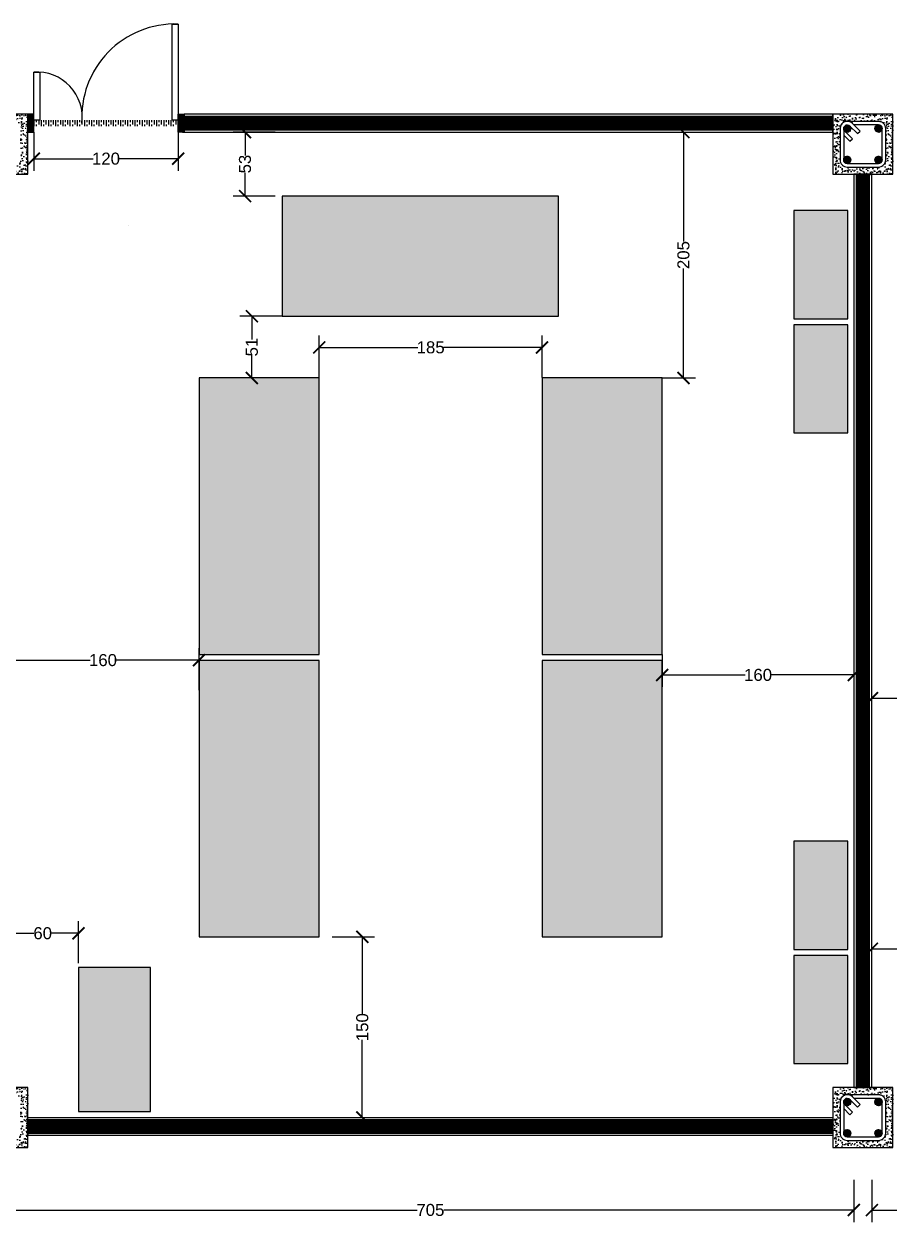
# Model space of a CAD drawing. Header units: centimetres. Extents: x 195 to 3171, y 201 to 1203.
# Drawn here: x 961 to 1681, y 201 to 1198 of the extents above; entities that cross this region are included whole.
import ezdxf

# ---------------------------------------------------------------- set-up
doc = ezdxf.new("R2010")
doc.units = ezdxf.units.CM
doc.header["$MEASUREMENT"] = 0
doc.layers.get('0').update_dxf_attribs({"true_color": 0xc2ced6})
for name, color, linetype, true_color in [('arsir', 7, 'Continuous', 0xb00b03), ('bENCH', 7, 'Continuous', 0xf7a1ac), ('dinding', 7, 'Continuous', 0x88aaa2), ('kolom', 7, 'Continuous', 0xc2ced6), ('Kusen', 7, 'Continuous', 0xfcbb83), ('text', 7, 'Continuous', 0x3b4d59)]:
    doc.layers.add(name, color=color, linetype=linetype, true_color=true_color)
doc.layers.get('0').off()
doc.styles.get("Standard").update_dxf_attribs({"font": 'arial.ttf'})
doc.dimstyles.get("Standard").update_dxf_attribs({"dimtxt": 10, "dimasz": 10, "dimexe": 10, "dimexo": 0.0625, "dimgap": 0.09, "dimtad": 0, "dimdec": 0, "dimzin": 0, "dimdsep": 46, "dimtxsty": 'Standard', "dimblk": 'ARCHTICK', "dimcen": 0.09, "dimadec": 0, "dimazin": 0, "dimtfac": 1, "dimtdec": 0, "dimtofl": 0, "dimtmove": 0, "dimatfit": 3, "dimfxl": 25, "dimfxlon": 1, "dimtolj": 1, "dimtzin": 0, "dimarcsym": 0})
pattern_1 = [(45, (1318.27505, -227.29553), (-0.1767767, 0.1767767), []), (45, (1318.45183, -227.29553), (-0.1767767, 0.1767767), [0.125, -0.0625])]
pattern_2 = [(45, (1318.27505, 582.70447), (-0.1767767, 0.1767767), []), (45, (1318.45183, 582.70447), (-0.1767767, 0.1767767), [0.125, -0.0625])]
pattern_3 = [(90, (0, 0), (6, -4e-16), [10, -2]), (90, (2, -2), (6, -4e-16), [6, -1.5, 3, -1.5]), (90, (4, -5), (6, -4e-16), [10, -2])]

# ---------------------------------------------------------------- blocks, each defined once
blk = doc.blocks.new('_ArchTick')
at = {"color": 0, "linetype": 'ByBlock', "const_width": 0.15}
blk.add_lwpolyline([(-0.5, -0.5), (0.5, 0.5)], dxfattribs=at)
blk = doc.blocks.new('*D7')
at = {"layer": 'text', "color": 0, "lineweight": -2, "transparency": 16777216}
for p, q in [((947.2, 643.3), (947.2, 678.3)), ((1107.2, 643.3), (1107.2, 678.3)), ((947.2, 668.3), (1016.55, 668.3)), ((1107.2, 668.3), (1037.85, 668.3))]:
    blk.add_line(p, q, dxfattribs=at)
at = {"layer": 'text', "color": 0, "lineweight": -2, "transparency": 16777216, "xscale": 10, "yscale": 10, "zscale": 10, "rotation": 180}
blk.add_blockref('_ArchTick', (947.2, 668.3), dxfattribs=at)
at = {"layer": 'text', "color": 0, "lineweight": -2, "transparency": 16777216, "xscale": 10, "yscale": 10, "zscale": 10}
blk.add_blockref('_ArchTick', (1107.2, 668.3), dxfattribs=at)
at = {"layer": 'text', "color": 0, "transparency": 16777216, "insert": (1027.2, 668.3), "char_height": 10, "attachment_point": 5}
blk.add_mtext('\\A1;160', dxfattribs=at)
blk = doc.blocks.new('*D8')
at = {"layer": 'text', "color": 0, "lineweight": -2, "transparency": 16777216}
for p, q in [((1218.06, 438.1), (1253.06, 438.1)), ((1243.06, 438.1), (1243.06, 373.53)), ((1243.06, 287.66), (1243.06, 352.23)), ((1218.06, 287.66), (1253.06, 287.66))]:
    blk.add_line(p, q, dxfattribs=at)
at = {"layer": 'text', "color": 0, "lineweight": -2, "transparency": 16777216, "xscale": 10, "yscale": 10, "zscale": 10}
for p, rotation in [((1243.06, 438.1), 90), ((1243.06, 287.66), 270)]:
    blk.add_blockref('_ArchTick', p, dxfattribs=dict(at, rotation=rotation))
at = {"layer": 'text', "color": 0, "transparency": 16777216, "insert": (1243.06, 362.88), "char_height": 10, "attachment_point": 5, "rotation": 90}
blk.add_mtext('\\A1;150', dxfattribs=at)
blk = doc.blocks.new('*D9')
at = {"layer": 'text', "color": 0, "lineweight": -2, "transparency": 16777216}
for p, q in [((1492.69, 1107.66), (1520.33, 1107.66)), ((1510.33, 1107.66), (1510.33, 1016.64)), ((1510.33, 903.1), (1510.33, 994.12)), ((1492.69, 903.1), (1520.33, 903.1))]:
    blk.add_line(p, q, dxfattribs=at)
at = {"layer": 'text', "color": 0, "lineweight": -2, "transparency": 16777216, "xscale": 10, "yscale": 10, "zscale": 10}
for p, rotation in [((1510.33, 1107.66), 90), ((1510.33, 903.1), 270)]:
    blk.add_blockref('_ArchTick', p, dxfattribs=dict(at, rotation=rotation))
at = {"layer": 'text', "color": 0, "transparency": 16777216, "insert": (1510.33, 1005.38), "char_height": 10, "attachment_point": 5, "rotation": 90}
blk.add_mtext('\\A1;205', dxfattribs=at)
blk = doc.blocks.new('*D10')
at = {"layer": 'text', "color": 0, "lineweight": -2, "transparency": 16777216}
for p, q in [((1492.63, 673.04), (1492.63, 645.99)), ((1652.2, 673.04), (1652.2, 645.99)), ((1492.63, 655.99), (1561.77, 655.99)), ((1652.2, 655.99), (1583.07, 655.99))]:
    blk.add_line(p, q, dxfattribs=at)
at = {"layer": 'text', "color": 0, "lineweight": -2, "transparency": 16777216, "xscale": 10, "yscale": 10, "zscale": 10, "rotation": 180}
blk.add_blockref('_ArchTick', (1492.63, 655.99), dxfattribs=at)
at = {"layer": 'text', "color": 0, "lineweight": -2, "transparency": 16777216, "xscale": 10, "yscale": 10, "zscale": 10}
blk.add_blockref('_ArchTick', (1652.2, 655.99), dxfattribs=at)
at = {"layer": 'text', "color": 0, "transparency": 16777216, "insert": (1572.42, 655.99), "char_height": 10, "attachment_point": 5}
blk.add_mtext('\\A1;160', dxfattribs=at)
blk = doc.blocks.new('*D11')
at = {"layer": 'text', "color": 0, "lineweight": -2, "transparency": 16777216}
for p, q in [((1667.2, 611.69), (1667.2, 646.69)), ((1827.2, 611.69), (1827.2, 646.69)), ((1667.2, 636.69), (1736.55, 636.69)), ((1827.2, 636.69), (1757.85, 636.69))]:
    blk.add_line(p, q, dxfattribs=at)
at = {"layer": 'text', "color": 0, "lineweight": -2, "transparency": 16777216, "xscale": 10, "yscale": 10, "zscale": 10, "rotation": 180}
blk.add_blockref('_ArchTick', (1667.2, 636.69), dxfattribs=at)
at = {"layer": 'text', "color": 0, "lineweight": -2, "transparency": 16777216, "xscale": 10, "yscale": 10, "zscale": 10}
blk.add_blockref('_ArchTick', (1827.2, 636.69), dxfattribs=at)
at = {"layer": 'text', "color": 0, "transparency": 16777216, "insert": (1747.2, 636.69), "char_height": 10, "attachment_point": 5}
blk.add_mtext('\\A1;160', dxfattribs=at)
blk = doc.blocks.new('*D16')
at = {"layer": 'text', "color": 0, "lineweight": -2, "transparency": 16777216}
for p, q in [((947.2, 416.02), (947.2, 451.02)), ((1006.83, 416.02), (1006.83, 451.02)), ((947.2, 441.02), (969.75, 441.02)), ((1006.83, 441.02), (984.28, 441.02))]:
    blk.add_line(p, q, dxfattribs=at)
at = {"layer": 'text', "color": 0, "lineweight": -2, "transparency": 16777216, "xscale": 10, "yscale": 10, "zscale": 10, "rotation": 180}
blk.add_blockref('_ArchTick', (947.2, 441.02), dxfattribs=at)
at = {"layer": 'text', "color": 0, "lineweight": -2, "transparency": 16777216, "xscale": 10, "yscale": 10, "zscale": 10}
blk.add_blockref('_ArchTick', (1006.83, 441.02), dxfattribs=at)
at = {"layer": 'text', "color": 0, "transparency": 16777216, "insert": (977.02, 441.02), "char_height": 10, "attachment_point": 5}
blk.add_mtext('\\A1;60', dxfattribs=at)
blk = doc.blocks.new('*D17')
at = {"layer": 'text', "color": 0, "lineweight": -2, "transparency": 16777216}
for p, q in [((1667.2, 412.71), (1667.2, 438.13)), ((1726.84, 412.71), (1726.84, 438.13)), ((1667.2, 428.13), (1689.76, 428.13)), ((1726.84, 428.13), (1704.28, 428.13))]:
    blk.add_line(p, q, dxfattribs=at)
at = {"layer": 'text', "color": 0, "lineweight": -2, "transparency": 16777216, "xscale": 10, "yscale": 10, "zscale": 10, "rotation": 180}
blk.add_blockref('_ArchTick', (1667.2, 428.13), dxfattribs=at)
at = {"layer": 'text', "color": 0, "lineweight": -2, "transparency": 16777216, "xscale": 10, "yscale": 10, "zscale": 10}
blk.add_blockref('_ArchTick', (1726.84, 428.13), dxfattribs=at)
at = {"layer": 'text', "color": 0, "transparency": 16777216, "insert": (1697.02, 428.13), "char_height": 10, "attachment_point": 5}
blk.add_mtext('\\A1;60', dxfattribs=at)
blk = doc.blocks.new('*D19')
at = {"layer": 'text', "color": 0, "lineweight": -2, "transparency": 16777216}
for p, q in [((1176.13, 954.5), (1141.13, 954.5)), ((1151.13, 954.5), (1151.13, 935.09)), ((1151.13, 903.1), (1151.13, 922.51)), ((1176.13, 903.1), (1141.13, 903.1))]:
    blk.add_line(p, q, dxfattribs=at)
at = {"layer": 'text', "color": 0, "lineweight": -2, "transparency": 16777216, "xscale": 10, "yscale": 10, "zscale": 10}
for p, rotation in [((1151.13, 954.5), 90), ((1151.13, 903.1), 270)]:
    blk.add_blockref('_ArchTick', p, dxfattribs=dict(at, rotation=rotation))
at = {"layer": 'text', "color": 0, "transparency": 16777216, "insert": (1151.13, 928.8), "char_height": 10, "attachment_point": 5, "rotation": 90}
blk.add_mtext('\\A1;51', dxfattribs=at)
blk = doc.blocks.new('*D20')
at = {"layer": 'text', "color": 0, "lineweight": -2, "transparency": 16777216}
for p, q in [((1170.43, 1107.66), (1135.43, 1107.66)), ((1145.43, 1107.66), (1145.43, 1088.33)), ((1145.43, 1054.5), (1145.43, 1073.83)), ((1170.43, 1054.5), (1135.43, 1054.5))]:
    blk.add_line(p, q, dxfattribs=at)
at = {"layer": 'text', "color": 0, "lineweight": -2, "transparency": 16777216, "xscale": 10, "yscale": 10, "zscale": 10}
for p, rotation in [((1145.43, 1107.66), 90), ((1145.43, 1054.5), 270)]:
    blk.add_blockref('_ArchTick', p, dxfattribs=dict(at, rotation=rotation))
at = {"layer": 'text', "color": 0, "transparency": 16777216, "insert": (1145.43, 1081.08), "char_height": 10, "attachment_point": 5, "rotation": 90}
blk.add_mtext('\\A1;53', dxfattribs=at)
blk = doc.blocks.new('*D24')
at = {"layer": 'text', "color": 0, "lineweight": -2, "transparency": 16777216}
for p, q in [((1667.2, 235.74), (1667.2, 200.74)), ((2372.2, 235.74), (2372.2, 200.74)), ((1667.2, 210.74), (2008.57, 210.74)), ((2372.2, 210.74), (2030.84, 210.74))]:
    blk.add_line(p, q, dxfattribs=at)
at = {"layer": 'text', "color": 0, "lineweight": -2, "transparency": 16777216, "xscale": 10, "yscale": 10, "zscale": 10, "rotation": 180}
blk.add_blockref('_ArchTick', (1667.2, 210.74), dxfattribs=at)
at = {"layer": 'text', "color": 0, "lineweight": -2, "transparency": 16777216, "xscale": 10, "yscale": 10, "zscale": 10}
blk.add_blockref('_ArchTick', (2372.2, 210.74), dxfattribs=at)
at = {"layer": 'text', "color": 0, "transparency": 16777216, "insert": (2019.7, 210.74), "char_height": 10, "attachment_point": 5}
blk.add_mtext('\\A1;705', dxfattribs=at)
blk = doc.blocks.new('*D25')
at = {"layer": 'text', "color": 0, "lineweight": -2, "transparency": 16777216}
for p, q in [((947.2, 235.74), (947.2, 200.74)), ((1652.2, 235.74), (1652.2, 200.74)), ((947.2, 210.74), (1288.57, 210.74)), ((1652.2, 210.74), (1310.84, 210.74))]:
    blk.add_line(p, q, dxfattribs=at)
at = {"layer": 'text', "color": 0, "lineweight": -2, "transparency": 16777216, "xscale": 10, "yscale": 10, "zscale": 10, "rotation": 180}
blk.add_blockref('_ArchTick', (947.2, 210.74), dxfattribs=at)
at = {"layer": 'text', "color": 0, "lineweight": -2, "transparency": 16777216, "xscale": 10, "yscale": 10, "zscale": 10}
blk.add_blockref('_ArchTick', (1652.2, 210.74), dxfattribs=at)
at = {"layer": 'text', "color": 0, "transparency": 16777216, "insert": (1299.7, 210.74), "char_height": 10, "attachment_point": 5}
blk.add_mtext('\\A1;705', dxfattribs=at)
blk = doc.blocks.new('*D34')
at = {"layer": 'text', "color": 0, "lineweight": -2, "transparency": 16777216}
for p, q in [((1207.2, 903.56), (1207.2, 938.56)), ((1392.63, 903.56), (1392.63, 938.56)), ((1207.2, 928.56), (1289.21, 928.56)), ((1392.63, 928.56), (1310.62, 928.56))]:
    blk.add_line(p, q, dxfattribs=at)
at = {"layer": 'text', "color": 0, "lineweight": -2, "transparency": 16777216, "xscale": 10, "yscale": 10, "zscale": 10, "rotation": 180}
blk.add_blockref('_ArchTick', (1207.2, 928.56), dxfattribs=at)
at = {"layer": 'text', "color": 0, "lineweight": -2, "transparency": 16777216, "xscale": 10, "yscale": 10, "zscale": 10}
blk.add_blockref('_ArchTick', (1392.63, 928.56), dxfattribs=at)
at = {"layer": 'text', "color": 0, "transparency": 16777216, "insert": (1299.92, 928.56), "char_height": 10, "attachment_point": 5}
blk.add_mtext('\\A1;185', dxfattribs=at)
blk = doc.blocks.new('*D41')
at = {"layer": 'text', "color": 0, "lineweight": -2, "transparency": 16777216}
for p, q in [((969.7, 1107.59), (969.7, 1075.57)), ((1089.7, 1107.59), (1089.7, 1075.57)), ((969.7, 1085.57), (1019.05, 1085.57)), ((1089.7, 1085.57), (1040.35, 1085.57))]:
    blk.add_line(p, q, dxfattribs=at)
at = {"layer": 'text', "color": 0, "lineweight": -2, "transparency": 16777216, "xscale": 10, "yscale": 10, "zscale": 10, "rotation": 180}
blk.add_blockref('_ArchTick', (969.7, 1085.57), dxfattribs=at)
at = {"layer": 'text', "color": 0, "lineweight": -2, "transparency": 16777216, "xscale": 10, "yscale": 10, "zscale": 10}
blk.add_blockref('_ArchTick', (1089.7, 1085.57), dxfattribs=at)
at = {"layer": 'text', "color": 0, "transparency": 16777216, "insert": (1029.7, 1085.57), "char_height": 10, "attachment_point": 5}
blk.add_mtext('\\A1;120', dxfattribs=at)

msp = doc.modelspace()

# ---------------------------------------------------------------- hatches: boundary and pattern name
at = {"layer": 'arsir'}
h = msp.add_hatch(dxfattribs=at)
h.set_pattern_fill('AR-CONC', color=256)
h.set_pattern_definition([(50, (598.275, 582.7045), (7.1726, -0.62752), [0.75, -8.25]), (355, (598.275, 582.7045), (-1.38751, 7.52192), [0.6, -6.6]), (100.4514, (598.873, 582.652), (5.78509, 6.8944), [0.6374, -7.01142]), (46.1842, (598.275, 584.7045), (10.67241, -1.65519), [1.125, -12.375]), (96.6356, (599.164, 584.567), (9.34662, 9.74119), [0.9561, -10.51714]), (351.1842, (598.275, 584.704), (9.34662, 9.74119), [0.9, -9.9]), (21, (599.275, 584.2045), (5.96907, -4.02619), [0.75, -8.25]), (326, (599.275, 584.2045), (2.43315, 7.2515), [0.6, -6.6]), (71.4514, (599.7725, 583.869), (8.402224, 3.22531), [0.6374, -7.01142]), (37.5, (598.275, 582.7045), (0.121599, 3.328939), [0, -6.52, 0, -6.7, 0, -6.625]), (7.5, (598.275, 582.7045), (2.630695, 3.944117), [0, -3.82, 0, -6.37, 0, -2.525]), (327.5, (596.045, 582.7045), (5.338224, -0.225549), [0, -2.5, 0, -7.8, 0, -10.35]), (317.5, (595.045, 582.7045), (5.831862, 1.00105), [0, -3.25, 0, -5.18, 0, -7.35])])
h.paths.add_polyline_path([(914.7, 1122.66), (914.7, 1072.66), (964.7, 1072.66), (964.7, 1122.66)])
h.paths.add_polyline_path([(952.7, 1116.66, -0.414214), (958.7, 1110.66), (958.7, 1084.66, -0.414214), (952.7, 1078.66), (926.7, 1078.66, -0.414214), (920.7, 1084.66), (920.7, 1110.66, -0.414214), (926.7, 1116.66)], flags=0)
h.paths.add_polyline_path([(952.7, 1113.66, -0.414214), (955.7, 1110.66), (955.7, 1084.66, -0.414214), (952.7, 1081.66), (926.7, 1081.66, -0.414214), (923.7, 1084.66), (923.7, 1110.66, -0.414214), (926.7, 1113.66, -0.198578), (928.82, 1112.78), (935.19, 1106.42), (937.31, 1108.55), (932.19, 1113.66)], flags=0)
h.paths.add_polyline_path([(929.7, 1110.66, -1), (923.7, 1110.66, -1)], flags=0)
h.paths.add_polyline_path([(955.7, 1110.66, -1), (949.7, 1110.66, -1)], flags=0)
h.paths.add_polyline_path([(929.7, 1084.66, -1), (923.7, 1084.66, -1)], flags=0)
h.paths.add_polyline_path([(955.7, 1084.66, -1), (949.7, 1084.66, -1)], flags=0)
h.paths.add_polyline_path([(935.19, 1106.42), (928.82, 1112.78, -0.199247), (929.7, 1110.66, -0.667714), (924.58, 1108.53), (930.96, 1102.18), (928.84, 1100.05), (923.7, 1105.17), (923.7, 1084.66, -1), (929.7, 1084.66, -0.414214), (926.7, 1081.66), (952.7, 1081.66, -0.414214), (949.7, 1084.66, -1), (955.7, 1084.66), (955.7, 1110.66, -1), (949.7, 1110.66, -0.414214), (952.7, 1113.66), (932.19, 1113.66), (937.31, 1108.55)], flags=0)
h.paths.add_polyline_path([(929.7, 1110.66, -1), (923.7, 1110.66), (923.7, 1084.66, 0.414214), (926.7, 1081.66), (952.7, 1081.66, 0.414214), (955.7, 1084.66), (955.7, 1110.66, 0.414214), (952.7, 1113.66), (931.9, 1113.66, 0.767327), (920.7, 1110.66), (920.7, 1084.66, 0.414214), (926.7, 1078.66), (952.7, 1078.66, 0.414214), (958.7, 1084.66), (958.7, 1110.66, 0.414214), (952.7, 1116.66), (926.7, 1116.66, -0.198578), (930.94, 1114.9), (932.19, 1113.66), (952.7, 1113.66, -0.414214), (955.7, 1110.66), (955.7, 1084.66, -0.414214), (952.7, 1081.66), (926.7, 1081.66, -0.414214), (923.7, 1084.66), (923.7, 1110.66, -0.414214), (926.7, 1113.66, -0.414214)], flags=16)
h = msp.add_hatch(dxfattribs=at)
h.set_pattern_fill('STEEL', color=256)
h.set_pattern_definition([(45, (720, 0), (-0.088388348, 0.088388348), []), (45, (720, 0.0625), (-0.088388348, 0.088388348), [])])
h.paths.add_polyline_path([(1089.7, 1107.66), (1094.7, 1107.66), (1094.7, 1122.66), (1089.7, 1122.66)])
h.paths.add_polyline_path([(969.7, 1122.66), (964.7, 1122.66), (964.7, 1107.66), (969.7, 1107.66)])
h = msp.add_hatch(dxfattribs=at)
h.set_pattern_fill('GOST_WOOD', color=256)
h.set_pattern_definition([(90, (720, 0), (6, -4e-16), [10, -2]), (90, (722, -2), (6, -4e-16), [6, -1.5, 3, -1.5]), (90, (724, -5), (6, -4e-16), [10, -2])])
h.paths.add_polyline_path([(1089.7, 1117.66), (1009.7, 1117.66), (1009.7, 1112.66), (1089.7, 1112.66)])
h.paths.add_polyline_path([(1009.7, 1117.66), (969.7, 1117.66), (969.7, 1112.66), (1009.7, 1112.66)])
h = msp.add_hatch(dxfattribs=at)
h.set_pattern_fill('ANSI32', color=256)
h.set_pattern_definition([(45, (645.055, 135.4548), (-0.26516504, 0.26516504), []), (45, (645.2318, 135.4548), (-0.26516504, 0.26516504), [])])
h.paths.add_polyline_path([(1094.7, 1120.66), (1094.7, 1109.66), (1634.7, 1109.66), (1634.7, 1120.66)])
h = msp.add_hatch(dxfattribs=at)
h.set_pattern_fill('AR-CONC', color=256)
h.set_pattern_definition([(50, (1318.275, 582.7045), (7.1726, -0.62752), [0.75, -8.25]), (355, (1318.275, 582.7045), (-1.38751, 7.52192), [0.6, -6.6]), (100.4514, (1318.873, 582.652), (5.78509, 6.8944), [0.6374, -7.01142]), (46.1842, (1318.275, 584.7045), (10.67241, -1.65519), [1.125, -12.375]), (96.6356, (1319.164, 584.567), (9.34662, 9.74119), [0.9561, -10.51714]), (351.1842, (1318.275, 584.704), (9.34662, 9.74119), [0.9, -9.9]), (21, (1319.275, 584.2045), (5.96907, -4.02619), [0.75, -8.25]), (326, (1319.275, 584.2045), (2.43315, 7.2515), [0.6, -6.6]), (71.4514, (1319.7725, 583.869), (8.402224, 3.22531), [0.6374, -7.01142]), (37.5, (1318.275, 582.7045), (0.121599, 3.328939), [0, -6.52, 0, -6.7, 0, -6.625]), (7.5, (1318.275, 582.7045), (2.630695, 3.944117), [0, -3.82, 0, -6.37, 0, -2.525]), (327.5, (1316.045, 582.7045), (5.338224, -0.225549), [0, -2.5, 0, -7.8, 0, -10.35]), (317.5, (1315.045, 582.7045), (5.831862, 1.00105), [0, -3.25, 0, -5.18, 0, -7.35])])
h.paths.add_polyline_path([(1634.7, 1122.66), (1634.7, 1072.66), (1684.7, 1072.66), (1684.7, 1122.66)])
h.paths.add_polyline_path([(1672.7, 1116.66, -0.414214), (1678.7, 1110.66), (1678.7, 1084.66, -0.414214), (1672.7, 1078.66), (1646.7, 1078.66, -0.414214), (1640.7, 1084.66), (1640.7, 1110.66, -0.414214), (1646.7, 1116.66)], flags=0)
h.paths.add_polyline_path([(1672.7, 1113.66, -0.414214), (1675.7, 1110.66), (1675.7, 1084.66, -0.414214), (1672.7, 1081.66), (1646.7, 1081.66, -0.414214), (1643.7, 1084.66), (1643.7, 1110.66, -0.414214), (1646.7, 1113.66, -0.198578), (1648.82, 1112.78), (1655.19, 1106.42), (1657.31, 1108.55), (1652.19, 1113.66)], flags=0)
h.paths.add_polyline_path([(1649.7, 1110.66, -1), (1643.7, 1110.66, -1)], flags=0)
h.paths.add_polyline_path([(1675.7, 1110.66, -1), (1669.7, 1110.66, -1)], flags=0)
h.paths.add_polyline_path([(1649.7, 1084.66, -1), (1643.7, 1084.66, -1)], flags=0)
h.paths.add_polyline_path([(1675.7, 1084.66, -1), (1669.7, 1084.66, -1)], flags=0)
h.paths.add_polyline_path([(1655.19, 1106.42), (1648.82, 1112.78, -0.199247), (1649.7, 1110.66, -0.667714), (1644.58, 1108.53), (1650.96, 1102.18), (1648.84, 1100.05), (1643.7, 1105.17), (1643.7, 1084.66, -1), (1649.7, 1084.66, -0.414214), (1646.7, 1081.66), (1672.7, 1081.66, -0.414214), (1669.7, 1084.66, -1), (1675.7, 1084.66), (1675.7, 1110.66, -1), (1669.7, 1110.66, -0.414214), (1672.7, 1113.66), (1652.19, 1113.66), (1657.31, 1108.55)], flags=0)
h.paths.add_polyline_path([(1649.7, 1110.66, -1), (1643.7, 1110.66), (1643.7, 1084.66, 0.414214), (1646.7, 1081.66), (1672.7, 1081.66, 0.414214), (1675.7, 1084.66), (1675.7, 1110.66, 0.414214), (1672.7, 1113.66), (1652.19, 1113.66), (1650.94, 1114.9, 0.667714), (1640.7, 1110.66), (1640.7, 1084.66, 0.414214), (1646.7, 1078.66), (1672.7, 1078.66, 0.414214), (1678.7, 1084.66), (1678.7, 1110.66, 0.414214), (1672.7, 1116.66), (1646.7, 1116.66, -0.198578), (1650.94, 1114.9), (1652.19, 1113.66), (1672.7, 1113.66, -0.414214), (1675.7, 1110.66), (1675.7, 1084.66, -0.414214), (1672.7, 1081.66), (1646.7, 1081.66, -0.414214), (1643.7, 1084.66), (1643.7, 1110.66, -0.414214), (1646.7, 1113.66, -0.414214)], flags=16)
h = msp.add_hatch(dxfattribs=at)
h.set_pattern_fill('ANSI33', color=256)
h.set_pattern_definition(pattern_2)
h.paths.add_polyline_path([(1649.7, 1110.66, 1), (1643.7, 1110.66, 1)])
h = msp.add_hatch(dxfattribs=at)
h.set_pattern_fill('ANSI33', color=256)
h.set_pattern_definition(pattern_2)
h.paths.add_polyline_path([(1675.7, 1110.66, 1), (1669.7, 1110.66, 1)])
at = {"layer": 'arsir', "true_color": 0xc7c8ca}
h = msp.add_hatch(dxfattribs=at)
h.set_pattern_fill('STEEL', color=9)
h.set_pattern_definition([(45, (0, 0), (-0.0883883476, 0.0883883476), []), (45, (0, 0.0625), (-0.0883883476, 0.0883883476), [])])
h.paths.add_polyline_path([(618.53, 1102.66), (528.53, 1102.66), (528.53, 1057.66), (618.53, 1057.66)])
h.paths.add_polyline_path([(708.74, 337.66), (618.74, 337.66), (618.74, 292.66), (708.74, 292.66)])
h.paths.add_polyline_path([(927.2, 543.73), (882.2, 543.73), (882.2, 453.73), (927.2, 453.73)])
h.paths.add_polyline_path([(1647.2, 1042.45), (1602.2, 1042.45), (1602.2, 952.45), (1647.2, 952.45)])
h.paths.add_polyline_path([(1647.2, 947.45), (1602.2, 947.45), (1602.2, 857.45), (1647.2, 857.45)])
h.paths.add_polyline_path([(1647.2, 517.66), (1602.2, 517.66), (1602.2, 427.66), (1647.2, 427.66)])
h.paths.add_polyline_path([(1647.2, 422.66), (1602.2, 422.66), (1602.2, 332.66), (1647.2, 332.66)])
h.paths.add_polyline_path([(2058.53, 1102.66), (1968.53, 1102.66), (1968.53, 1057.66), (2058.53, 1057.66)])
h.paths.add_polyline_path([(2367.2, 422.66), (2322.2, 422.66), (2322.2, 332.66), (2367.2, 332.66)])
h.paths.add_polyline_path([(2367.2, 517.66), (2322.2, 517.66), (2322.2, 427.66), (2367.2, 427.66)])
h.paths.add_polyline_path([(2322.2, 332.66), (2260.63, 332.66), (2260.63, 292.66), (2322.2, 292.66)])
h.paths.add_polyline_path([(3087.2, 1037.66), (3027.2, 1037.66), (3027.2, 917.66), (3087.2, 917.66)])
h.paths.add_polyline_path([(3087.2, 912.66), (3027.2, 912.66), (3027.2, 792.66), (3087.2, 792.66)])
h.paths.add_polyline_path([(3087.2, 543.73), (3042.2, 543.73), (3042.2, 453.73), (3087.2, 453.73)])
h.paths.add_polyline_path([(2868.74, 337.66), (2778.74, 337.66), (2778.74, 292.66), (2868.74, 292.66)])
at = {"layer": 'arsir'}
h = msp.add_hatch(dxfattribs=at)
h.set_pattern_fill('ANSI33', color=256)
h.set_pattern_definition(pattern_2)
h.paths.add_polyline_path([(1643.7, 1084.66, 1), (1649.7, 1084.66, 1)])
h = msp.add_hatch(dxfattribs=at)
h.set_pattern_fill('ANSI33', color=256)
h.set_pattern_definition(pattern_2)
h.paths.add_polyline_path([(1669.7, 1084.66, 1), (1675.7, 1084.66, 1)])
h = msp.add_hatch(dxfattribs=at)
h.set_pattern_fill('ANSI32', color=256, angle=90)
h.set_pattern_definition([(135, (2639.40265, 188.0089), (-0.26516504, -0.26516504), []), (135, (2639.40265, 188.18567), (-0.26516504, -0.26516504), [])])
h.paths.add_polyline_path([(1665.2, 1072.66), (1654.2, 1072.66), (1654.2, 312.66), (1665.2, 312.66)])
at = {"layer": 'arsir', "true_color": 0xfecc66}
h = msp.add_hatch(dxfattribs=at)
h.set_pattern_fill('GOST_WOOD', color=31)
h.set_pattern_definition(pattern_3)
h.paths.add_polyline_path([(1406.3, 1054.5), (1176.3, 1054.5), (1176.3, 954.5), (1406.3, 954.5)])
h.paths.add_polyline_path([(2467.56, 407.66), (2407.56, 407.66), (2407.56, 287.66), (2467.56, 287.66)])
h = msp.add_hatch(dxfattribs=at)
h.set_pattern_fill('GOST_WOOD', color=31)
h.set_pattern_definition(pattern_3)
h.paths.add_polyline_path([(487.2, 873.1), (387.2, 873.1), (387.2, 643.1), (487.2, 643.1)])
h.paths.add_polyline_path([(487.2, 638.1), (387.2, 638.1), (387.2, 408.1), (487.2, 408.1)])
h.paths.add_polyline_path([(772.63, 753.1), (672.63, 753.1), (672.63, 523.1), (772.63, 523.1)])
h.paths.add_polyline_path([(772.63, 988.1), (672.63, 988.1), (672.63, 758.1), (772.63, 758.1)])
h.paths.add_polyline_path([(1207.2, 903.1), (1107.2, 903.1), (1107.2, 673.1), (1207.2, 673.1)])
h.paths.add_polyline_path([(1207.2, 668.1), (1107.2, 668.1), (1107.2, 438.1), (1207.2, 438.1)])
h.paths.add_polyline_path([(1492.63, 668.1), (1392.63, 668.1), (1392.63, 438.1), (1492.63, 438.1)])
h.paths.add_polyline_path([(1492.63, 903.1), (1392.63, 903.1), (1392.63, 673.1), (1492.63, 673.1)])
h.paths.add_polyline_path([(858.55, 407.66), (798.55, 407.66), (798.55, 287.66), (858.55, 287.66)])
h.paths.add_polyline_path([(347.56, 412.66), (287.56, 412.66), (287.56, 292.66), (347.56, 292.66)])
h.paths.add_polyline_path([(1927.2, 968.1), (1827.2, 968.1), (1827.2, 738.1), (1927.2, 738.1)])
h.paths.add_polyline_path([(1927.2, 638.1), (1827.2, 638.1), (1827.2, 408.1), (1927.2, 408.1)])
h.paths.add_polyline_path([(2212.63, 638.1), (2112.63, 638.1), (2112.63, 408.1), (2212.63, 408.1)])
h.paths.add_polyline_path([(2212.63, 968.1), (2112.63, 968.1), (2112.63, 738.1), (2212.63, 738.1)])
h.paths.add_polyline_path([(1786.84, 412.65), (1726.84, 412.65), (1726.84, 292.65), (1786.84, 292.65)])
h.paths.add_polyline_path([(1066.83, 412.66), (1006.83, 412.66), (1006.83, 292.66), (1066.83, 292.66)])
h.paths.add_polyline_path([(2647.23, 638.1), (2547.23, 638.1), (2547.23, 408.1), (2647.23, 408.1)])
h.paths.add_polyline_path([(2647.23, 968.1), (2547.23, 968.1), (2547.23, 738.1), (2647.23, 738.1)])
h.paths.add_polyline_path([(2932.66, 968.1), (2832.66, 968.1), (2832.66, 738.1), (2932.66, 738.1)])
h.paths.add_polyline_path([(2932.66, 638.1), (2832.66, 638.1), (2832.66, 408.1), (2932.66, 408.1)])
at = {"layer": 'arsir'}
h = msp.add_hatch(dxfattribs=at)
h.set_pattern_fill('AR-CONC', color=256)
h.set_pattern_definition([(50, (598.275, -227.2955), (7.1726, -0.62752), [0.75, -8.25]), (355, (598.275, -227.2955), (-1.38751, 7.52192), [0.6, -6.6]), (100.4514, (598.873, -227.348), (5.78509, 6.8944), [0.6374, -7.01142]), (46.1842, (598.275, -225.2955), (10.67241, -1.65519), [1.125, -12.375]), (96.6356, (599.164, -225.433), (9.34662, 9.74119), [0.9561, -10.51714]), (351.1842, (598.275, -225.296), (9.34662, 9.74119), [0.9, -9.9]), (21, (599.275, -225.7955), (5.96907, -4.02619), [0.75, -8.25]), (326, (599.275, -225.7955), (2.43315, 7.2515), [0.6, -6.6]), (71.4514, (599.7725, -226.131), (8.402224, 3.22531), [0.6374, -7.01142]), (37.5, (598.275, -227.2955), (0.121599, 3.328939), [0, -6.52, 0, -6.7, 0, -6.625]), (7.5, (598.275, -227.2955), (2.630695, 3.944117), [0, -3.82, 0, -6.37, 0, -2.525]), (327.5, (596.045, -227.2955), (5.338224, -0.225549), [0, -2.5, 0, -7.8, 0, -10.35]), (317.5, (595.045, -227.2955), (5.831862, 1.00105), [0, -3.25, 0, -5.18, 0, -7.35])])
h.paths.add_polyline_path([(914.7, 312.66), (914.7, 262.66), (964.7, 262.66), (964.7, 312.66)])
h.paths.add_polyline_path([(952.7, 306.66, -0.414214), (958.7, 300.66), (958.7, 274.66, -0.414214), (952.7, 268.66), (926.7, 268.66, -0.414214), (920.7, 274.66), (920.7, 300.66, -0.414214), (926.7, 306.66)], flags=0)
h.paths.add_polyline_path([(952.7, 303.66, -0.414214), (955.7, 300.66), (955.7, 274.66, -0.414214), (952.7, 271.66), (926.7, 271.66, -0.414214), (923.7, 274.66), (923.7, 300.66, -0.414214), (926.7, 303.66, -0.198578), (928.82, 302.78), (935.19, 296.42), (937.31, 298.55), (932.19, 303.66)], flags=0)
h.paths.add_polyline_path([(929.7, 300.66, -1), (923.7, 300.66, -1)], flags=0)
h.paths.add_polyline_path([(955.7, 300.66, -1), (949.7, 300.66, -1)], flags=0)
h.paths.add_polyline_path([(929.7, 274.66, -1), (923.7, 274.66, -1)], flags=0)
h.paths.add_polyline_path([(955.7, 274.66, -1), (949.7, 274.66, -1)], flags=0)
h.paths.add_polyline_path([(935.19, 296.42), (928.82, 302.78, -0.199247), (929.7, 300.66, -0.667714), (924.58, 298.53), (930.96, 292.18), (928.84, 290.05), (923.7, 295.17), (923.7, 274.66, -1), (929.7, 274.66, -0.414214), (926.7, 271.66), (952.7, 271.66, -0.414214), (949.7, 274.66, -1), (955.7, 274.66), (955.7, 300.66, -1), (949.7, 300.66, -0.414214), (952.7, 303.66), (932.19, 303.66), (937.31, 298.55)], flags=0)
h.paths.add_polyline_path([(929.7, 300.66, -1), (923.7, 300.66), (923.7, 274.66, 0.414214), (926.7, 271.66), (952.7, 271.66, 0.414214), (955.7, 274.66), (955.7, 300.66, 0.414214), (952.7, 303.66), (931.9, 303.66, 0.767327), (920.7, 300.66), (920.7, 274.66, 0.414214), (926.7, 268.66), (952.7, 268.66, 0.414214), (958.7, 274.66), (958.7, 300.66, 0.414214), (952.7, 306.66), (926.7, 306.66, -0.198578), (930.94, 304.9), (932.19, 303.66), (952.7, 303.66, -0.414214), (955.7, 300.66), (955.7, 274.66, -0.414214), (952.7, 271.66), (926.7, 271.66, -0.414214), (923.7, 274.66), (923.7, 300.66, -0.414214), (926.7, 303.66, -0.414214)], flags=16)
h = msp.add_hatch(dxfattribs=at)
h.set_pattern_fill('AR-CONC', color=256)
h.set_pattern_definition([(50, (1318.275, -227.2955), (7.1726, -0.62752), [0.75, -8.25]), (355, (1318.275, -227.2955), (-1.38751, 7.52192), [0.6, -6.6]), (100.4514, (1318.873, -227.348), (5.78509, 6.8944), [0.6374, -7.01142]), (46.1842, (1318.275, -225.2955), (10.67241, -1.65519), [1.125, -12.375]), (96.6356, (1319.164, -225.433), (9.34662, 9.74119), [0.9561, -10.51714]), (351.1842, (1318.275, -225.296), (9.34662, 9.74119), [0.9, -9.9]), (21, (1319.275, -225.7955), (5.96907, -4.02619), [0.75, -8.25]), (326, (1319.275, -225.7955), (2.43315, 7.2515), [0.6, -6.6]), (71.4514, (1319.7725, -226.131), (8.402224, 3.22531), [0.6374, -7.01142]), (37.5, (1318.275, -227.2955), (0.121599, 3.328939), [0, -6.52, 0, -6.7, 0, -6.625]), (7.5, (1318.275, -227.2955), (2.630695, 3.944117), [0, -3.82, 0, -6.37, 0, -2.525]), (327.5, (1316.045, -227.2955), (5.338224, -0.225549), [0, -2.5, 0, -7.8, 0, -10.35]), (317.5, (1315.045, -227.2955), (5.831862, 1.00105), [0, -3.25, 0, -5.18, 0, -7.35])])
h.paths.add_polyline_path([(1634.7, 312.66), (1634.7, 262.66), (1684.7, 262.66), (1684.7, 312.66)])
h.paths.add_polyline_path([(1672.7, 306.66, -0.414214), (1678.7, 300.66), (1678.7, 274.66, -0.414214), (1672.7, 268.66), (1646.7, 268.66, -0.414214), (1640.7, 274.66), (1640.7, 300.66, -0.414214), (1646.7, 306.66)], flags=0)
h.paths.add_polyline_path([(1672.7, 303.66, -0.414214), (1675.7, 300.66), (1675.7, 274.66, -0.414214), (1672.7, 271.66), (1646.7, 271.66, -0.414214), (1643.7, 274.66), (1643.7, 300.66, -0.414214), (1646.7, 303.66, -0.198578), (1648.82, 302.78), (1655.19, 296.42), (1657.31, 298.55), (1652.19, 303.66)], flags=0)
h.paths.add_polyline_path([(1649.7, 300.66, -1), (1643.7, 300.66, -1)], flags=0)
h.paths.add_polyline_path([(1675.7, 300.66, -1), (1669.7, 300.66, -1)], flags=0)
h.paths.add_polyline_path([(1649.7, 274.66, -1), (1643.7, 274.66, -1)], flags=0)
h.paths.add_polyline_path([(1675.7, 274.66, -1), (1669.7, 274.66, -1)], flags=0)
h.paths.add_polyline_path([(1655.19, 296.42), (1648.82, 302.78, -0.199247), (1649.7, 300.66, -0.667714), (1644.58, 298.53), (1650.96, 292.18), (1648.84, 290.05), (1643.7, 295.17), (1643.7, 274.66, -1), (1649.7, 274.66, -0.414214), (1646.7, 271.66), (1672.7, 271.66, -0.414214), (1669.7, 274.66, -1), (1675.7, 274.66), (1675.7, 300.66, -1), (1669.7, 300.66, -0.414214), (1672.7, 303.66), (1652.19, 303.66), (1657.31, 298.55)], flags=0)
h.paths.add_polyline_path([(1649.7, 300.66, -1), (1643.7, 300.66), (1643.7, 274.66, 0.414214), (1646.7, 271.66), (1672.7, 271.66, 0.414214), (1675.7, 274.66), (1675.7, 300.66, 0.414214), (1672.7, 303.66), (1652.19, 303.66), (1650.94, 304.9, 0.667714), (1640.7, 300.66), (1640.7, 274.66, 0.414214), (1646.7, 268.66), (1672.7, 268.66, 0.414214), (1678.7, 274.66), (1678.7, 300.66, 0.414214), (1672.7, 306.66), (1646.7, 306.66, -0.198578), (1650.94, 304.9), (1652.19, 303.66), (1672.7, 303.66, -0.414214), (1675.7, 300.66), (1675.7, 274.66, -0.414214), (1672.7, 271.66), (1646.7, 271.66, -0.414214), (1643.7, 274.66), (1643.7, 300.66, -0.414214), (1646.7, 303.66, -0.414214)], flags=16)
h = msp.add_hatch(dxfattribs=at)
h.set_pattern_fill('ANSI33', color=256)
h.set_pattern_definition(pattern_1)
h.paths.add_polyline_path([(1649.7, 300.66, 1), (1643.7, 300.66, 1)])
h = msp.add_hatch(dxfattribs=at)
h.set_pattern_fill('ANSI33', color=256)
h.set_pattern_definition(pattern_1)
h.paths.add_polyline_path([(1675.7, 300.66, 1), (1669.7, 300.66, 1)])
h = msp.add_hatch(dxfattribs=at)
h.set_pattern_fill('ANSI32', color=256)
h.set_pattern_definition([(45, (645.055, 15.4548), (-0.26516504, 0.26516504), []), (45, (645.2318, 15.4548), (-0.26516504, 0.26516504), [])])
h.paths.add_polyline_path([(1634.7, 285.66), (1634.7, 274.66), (964.7, 274.66), (964.7, 285.66)])
h = msp.add_hatch(dxfattribs=at)
h.set_pattern_fill('ANSI33', color=256)
h.set_pattern_definition(pattern_1)
h.paths.add_polyline_path([(1643.7, 274.66, 1), (1649.7, 274.66, 1)])
h = msp.add_hatch(dxfattribs=at)
h.set_pattern_fill('ANSI33', color=256)
h.set_pattern_definition(pattern_1)
h.paths.add_polyline_path([(1669.7, 274.66, 1), (1675.7, 274.66, 1)])

# ---------------------------------------------------------------- linework, layer by layer
for centre in [(1646.7, 1110.66), (1646.7, 300.66)]:
    msp.add_circle(centre, 3, dxfattribs=at)
at = {"layer": 'arsir', "linetype": 'Continuous'}
msp.add_arc((1087.2, 1120.04), 77.65, 88.15509, 183.60771, dxfattribs=at)
at = {"layer": 'arsir'}
msp.add_arc((972.2, 1119.94), 37.8, 352.73676, 93.79184, dxfattribs=at)
at = {"layer": 'bENCH'}
for points in [[(1176.3, 1054.5), (1176.3, 954.5), (1406.3, 954.5), (1406.3, 1054.5), (1176.3, 1054.5)], [(1647.2, 1042.45), (1602.2, 1042.45), (1602.2, 952.45), (1647.2, 952.45), (1647.2, 1042.45)], [(1647.2, 947.45), (1602.2, 947.45), (1602.2, 857.45), (1647.2, 857.45), (1647.2, 947.45)], [(1107.2, 673.1), (1207.2, 673.1), (1207.2, 903.1), (1107.2, 903.1), (1107.2, 673.1)], [(1392.63, 673.1), (1492.63, 673.1), (1492.63, 903.1), (1392.63, 903.1), (1392.63, 673.1)], [(1107.2, 438.1), (1207.2, 438.1), (1207.2, 668.1), (1107.2, 668.1), (1107.2, 438.1)], [(1392.63, 438.1), (1492.63, 438.1), (1492.63, 668.1), (1392.63, 668.1), (1392.63, 438.1)], [(1647.2, 517.66), (1602.2, 517.66), (1602.2, 427.66), (1647.2, 427.66), (1647.2, 517.66)], [(1647.2, 422.66), (1602.2, 422.66), (1602.2, 332.66), (1647.2, 332.66), (1647.2, 422.66)], [(1066.83, 412.66), (1006.83, 412.66), (1006.83, 292.66), (1066.83, 292.66), (1066.83, 412.66)]]:
    msp.add_lwpolyline(points, dxfattribs=at)
at = {"layer": 'dinding'}
for points in [[(1094.7, 1107.66), (1634.7, 1107.66), (1634.7, 1122.66), (1094.7, 1122.66)], [(1094.7, 1107.66), (1634.7, 1107.66), (1634.7, 1122.66), (1094.7, 1122.66)], [(1094.7, 1109.66), (1634.7, 1109.66), (1634.7, 1120.66), (1094.7, 1120.66)], [(1665.2, 312.66), (1665.2, 1072.66), (1654.2, 1072.66), (1654.2, 312.66)], [(1634.7, 285.66), (964.7, 285.66), (964.7, 274.66), (1634.7, 274.66)]]:
    msp.add_lwpolyline(points, close=True, dxfattribs=at)
for points in [[(1667.2, 312.66), (1667.2, 1072.66), (1652.2, 1072.66), (1652.2, 312.66), (1667.2, 312.66)], [(1048.48, 1030.22), (1048.48, 1030.22)], [(964.7, 287.66), (1634.7, 287.66), (1634.7, 272.66), (964.7, 272.66), (964.7, 287.66)]]:
    msp.add_lwpolyline(points, dxfattribs=at)
at = {"layer": 'kolom'}
for p, q in [((1644.58, 1108.53), (1650.96, 1102.18)), ((1648.82, 1112.78), (1655.19, 1106.42)), ((1650.94, 1114.9), (1657.31, 1108.55)), ((1655.19, 1106.42), (1657.31, 1108.55)), ((1643.7, 1105.17), (1648.84, 1100.05)), ((1648.84, 1100.05), (1650.96, 1102.18)), ((1648.82, 302.78), (1655.19, 296.42)), ((1650.94, 304.9), (1657.31, 298.55)), ((1643.7, 295.17), (1648.84, 290.05)), ((1644.58, 298.53), (1650.96, 292.18)), ((1648.84, 290.05), (1650.96, 292.18)), ((1655.19, 296.42), (1657.31, 298.55))]:
    msp.add_line(p, q, dxfattribs=at)
for points in [[(914.7, 1072.66), (964.7, 1072.66), (964.7, 1122.66), (914.7, 1122.66), (914.7, 1072.66)], [(1634.7, 1072.66), (1684.7, 1072.66), (1684.7, 1122.66), (1634.7, 1122.66), (1634.7, 1072.66)], [(914.7, 262.66), (964.7, 262.66), (964.7, 312.66), (914.7, 312.66), (914.7, 262.66)], [(1634.7, 262.66), (1684.7, 262.66), (1684.7, 312.66), (1634.7, 312.66), (1634.7, 262.66)]]:
    msp.add_lwpolyline(points, dxfattribs=at)
for points in [[(1646.7, 1078.66), (1672.7, 1078.66, 0.414214), (1678.7, 1084.66), (1678.7, 1110.66, 0.414214), (1672.7, 1116.66), (1646.7, 1116.66, 0.414214), (1640.7, 1110.66), (1640.7, 1084.66, 0.414214)], [(1646.7, 268.66), (1672.7, 268.66, 0.414214), (1678.7, 274.66), (1678.7, 300.66, 0.414214), (1672.7, 306.66), (1646.7, 306.66, 0.414214), (1640.7, 300.66), (1640.7, 274.66, 0.414214)]]:
    msp.add_lwpolyline(points, format="xyb", close=True, dxfattribs=at)
for points in [[(1646.7, 1113.66, 0.414214), (1643.7, 1110.66), (1643.7, 1084.66, 0.414214), (1646.7, 1081.66), (1672.7, 1081.66, 0.414214), (1675.7, 1084.66), (1675.7, 1110.66, 0.414214), (1672.7, 1113.66), (1652.19, 1113.66)], [(1646.7, 303.66, 0.414214), (1643.7, 300.66), (1643.7, 274.66, 0.414214), (1646.7, 271.66), (1672.7, 271.66, 0.414214), (1675.7, 274.66), (1675.7, 300.66, 0.414214), (1672.7, 303.66), (1652.19, 303.66)]]:
    msp.add_lwpolyline(points, format="xyb", dxfattribs=at)
for centre in [(1646.7, 1110.66), (1672.7, 1110.66), (1646.7, 1084.66), (1672.7, 1084.66), (1646.7, 300.66), (1672.7, 300.66), (1646.7, 274.66), (1672.7, 274.66)]:
    msp.add_circle(centre, 3, dxfattribs=at)
for centre in [(1646.7, 1110.66), (1646.7, 300.66)]:
    msp.add_arc(centre, 6, 45.0737, 180, dxfattribs=at)
at = {"layer": 'Kusen'}
for p, q in [((1084.7, 1117.66), (1084.7, 1197.66)), ((1084.7, 1197.66), (1089.7, 1197.66)), ((1089.7, 1197.66), (1089.7, 1117.66)), ((969.7, 1122.66), (964.7, 1122.66)), ((964.7, 1122.66), (964.7, 1107.66)), ((969.7, 1107.66), (969.7, 1122.66)), ((1089.7, 1117.66), (1084.7, 1117.66)), ((1089.7, 1107.66), (1089.7, 1122.66)), ((1089.7, 1122.66), (1094.7, 1122.66)), ((1094.7, 1122.66), (1094.7, 1107.66)), ((964.7, 1107.66), (969.7, 1107.66)), ((1094.7, 1107.66), (1089.7, 1107.66))]:
    msp.add_line(p, q, dxfattribs=at)
msp.add_lwpolyline([(969.7, 1117.66), (969.7, 1157.66), (974.7, 1157.66), (974.7, 1117.66), (969.7, 1117.66)], dxfattribs=at)

# ---------------------------------------------------------------- dimensions: what is measured, and where the dimension line sits
at = {"layer": 'text'}
for base, p1, p2, picture, middle in [((969.7, 1085.57), (1089.7, 1107.66), (969.7, 1107.66), '*D41', (1029.7, 1085.57)), ((1207.2, 928.56), (1392.63, 903.1), (1207.2, 903.1), '*D34', (1299.92, 928.56)), ((1652.2, 655.99), (1492.63, 673.1), (1652.2, 673.1), '*D10', (1572.42, 655.99)), ((947.2, 441.02), (1006.83, 412.66), (947.2, 412.66), '*D16', (977.02, 441.02)), ((1667.2, 428.13), (1726.84, 412.65), (1667.2, 412.65), '*D17', (1697.02, 428.13)), ((947.2, 210.74), (1652.2, 312.66), (947.2, 312.66), '*D25', (1299.7, 210.74)), ((1667.2, 210.74), (2372.2, 312.66), (1667.2, 312.66), '*D24', (2019.7, 210.74))]:
    dim = msp.add_linear_dim(base=base, p1=p1, p2=p2, dimstyle='Standard', dxfattribs=at)
    dim.commit()
    dim.dimension.update_dxf_attribs({"geometry": picture, "text_midpoint": middle})
for base, p1, p2, picture, middle in [((1145.43, 1107.66), (1176.3, 1054.5), (1176.3, 1107.66), '*D20', (1145.43, 1081.08)), ((1510.33, 1107.66), (1492.63, 903.1), (1492.63, 1107.66), '*D9', (1510.33, 1005.38)), ((1151.13, 903.1), (1238.48, 954.5), (1238.48, 903.1), '*D19', (1151.13, 928.8)), ((1243.06, 287.66), (1207.2, 438.1), (1207.2, 287.66), '*D8', (1243.06, 362.88))]:
    dim = msp.add_linear_dim(base=base, p1=p1, p2=p2, angle=90, dimstyle='Standard', dxfattribs=at)
    dim.commit()
    dim.dimension.update_dxf_attribs({"geometry": picture, "text_midpoint": middle})
for base, p1, p2, picture, middle in [((947.2, 668.3), (1107.2, 438.1), (947.2, 408.1), '*D7', (1027.2, 668.3)), ((1667.2, 636.69), (1827.2, 408.1), (1667.2, 408.1), '*D11', (1747.2, 636.69))]:
    dim = msp.add_linear_dim(base=base, p1=p1, p2=p2, dimstyle='Standard', dxfattribs=at)
    dim.commit()
    dim.dimension.update_dxf_attribs({"geometry": picture, "text_midpoint": middle, "dimtype": 160})

doc.saveas('drawing.dxf')
